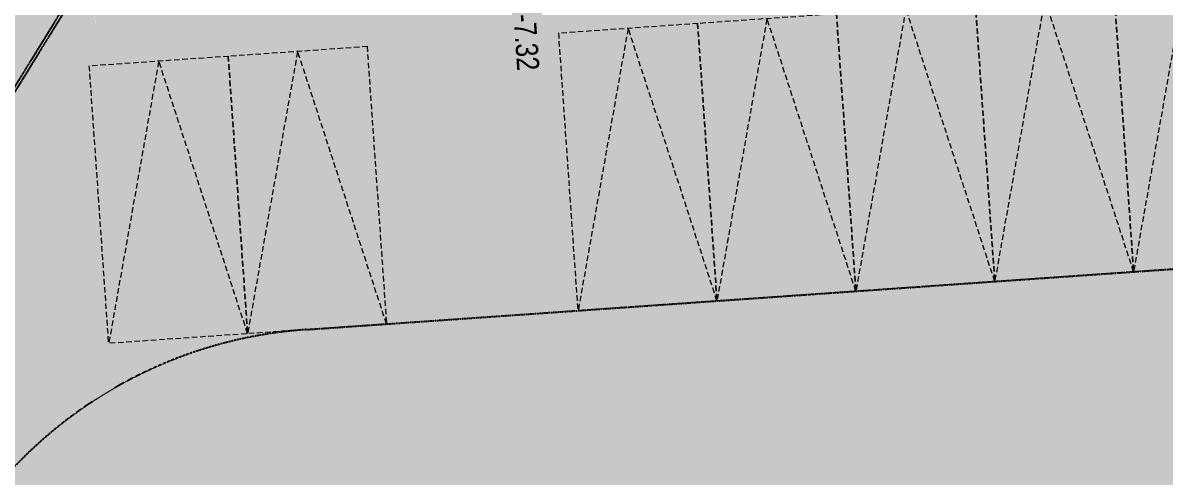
# Model space of a CAD drawing. Header units: millimetres. Extents: x 834311283 to 834708468, y 817882832 to 818197366.
# Drawn here: x 834563510 to 834584024, y 818077712 to 818085873 of the extents above; entities that cross this region are included whole.
import ezdxf

# ---------------------------------------------------------------- set-up
doc = ezdxf.new("R2010")
doc.units = ezdxf.units.MM
doc.header["$LTSCALE"] = 3
for name, pattern in [('B0701', [2.34375, 1.5625, -0.78125]), ('DASHED2', [0.375, 0.25, -0.125]), ('HIDDEN', [0.375, 0.25, -0.125])]:
    doc.linetypes.add(name, pattern=pattern)
for name, color, linetype in [('ADRG-WORKS-B02$0$ARG832_', 8, 'Continuous'), ('UAJ-00XREF', 7, 'Continuous'), ('UAJ-93ROAD', 7, 'Continuous')]:
    doc.layers.add(name, color=color, linetype=linetype)
for name, color, linetype, lineweight in [('Hatch (LTC&CB)', 252, 'Continuous', 35), ('UAJ-00ANNO-t', 7, 'Continuous', 5), ('UAJ-05SYMB', 7, 'Continuous', 5), ('UAJ-23FLOR-h', 251, 'Continuous', 9), ('UAJ-32INFR', 7, 'Continuous', 25)]:
    doc.layers.add(name, color=color, linetype=linetype, lineweight=lineweight)
doc.styles.add('3A35X-MAGP-P-B02-0$0$Kowloon_standard', font='arial.ttf', dxfattribs={"width": 0.8, "height": 2.5})

# ---------------------------------------------------------------- blocks, each defined once
blk = doc.blocks.new('ADRG-WORKS-B02$0$car2x5_2')
at = {"layer": 'UAJ-05SYMB', "linetype": 'DASHED2', "lineweight": -2, "ltscale": 4, "flags": 128}
blk.add_lwpolyline([(0, 4.435e-13), (-8.871e-13, 152.4000000000004), (76.19999999999912, 152.4000000000004), (76.2, 4.435e-13), (0, 4.435e-13)], close=True, dxfattribs=at)
blk.add_lwpolyline([(-8.871e-13, 152.4000000000004), (38.1, 4.435e-13), (76.19999999999912, 152.4000000000004)], dxfattribs=at)
blk = doc.blocks.new('GBP-LB02_LEV-6.53')
at = {"layer": 'UAJ-23FLOR-h'}
h = blk.add_hatch(dxfattribs=at)
h.set_pattern_fill('EARTH', color=256, scale=180, angle=45)
h.set_pattern_definition([(48.99890852994428, (833819452.4835471, 817786003.3590384), (-112.7268621600291, 1612.510668041472), [1143, -1143]), (48.99890852994428, (833819129.0015101, 817786284.568502), (-112.7268621600291, 1612.510668041472), [1143, -1143]), (48.99890852994428, (833818805.5194733, 817786565.7779655), (-112.7268621600291, 1612.510668041472), [1143, -1143]), (138.9989085299443, (833818791.4286155, 817786767.341799), (-1612.510668041472, -112.7268621600291), [1143, -1143]), (138.9989085299443, (833819072.638079, 817787090.823836), (-1612.510668041472, -112.7268621600291), [1143, -1143]), (138.9989085299443, (833819353.8475426, 817787414.3058729), (-1612.510668041472, -112.7268621600291), [1143, -1143])])
h.paths.add_polyline_path([(834607546.489914, 818192773.8916651), (834673232.9368618, 818197365.8780692), (834691373.7887626, 817937868.569913), (834685588.4607487, 817937127.6430434), (834685105.737498, 817940896.857602), (834650587.6674813, 817936476.1289068), (834651070.3907301, 817932706.9143615), (834551919.0352749, 817920008.601796), (834482026.6875536, 817893354.505612), (834383075.7475835, 817886437.076049), (834441506.4995006, 817949096.3580177), (834458453.7500002, 817967379.2999998), (834478637.6000003, 817989841.6999999), (834483448.3000003, 817995421.2999997), (834489786.8000002, 818002934.0999999), (834500656.3000004, 818016266.1), (834508244.2000003, 818025929.9), (834515683.5000002, 818035708.4999999), (834523692.1500002, 818046595.75), (834532219.3000002, 818058623.75), (834546606.4000003, 818080041.6), (834556456.7000003, 818095618.3000001), (834568418.3000003, 818115665.3), (834578621.5500003, 818133890.65), (834588349.1000003, 818152374.5), (834599172.5000002, 818174435.3000001)])
h.paths.add_polyline_path([(834640304.9205754, 818055632.724982), (834646290.8670971, 818056051.8197085), (834642791.68405, 818105910.8518904), (834636806.9000093, 818105492.4693737), (834634251.8150861, 818142031.4177986), (834610016.1973183, 818140337.1580075), (834609788.3040171, 818143597.0764725), (834587768.8782567, 818140310.2094649), (834567220.9581476, 818104369.6835257), (834565437.03285, 818101393.3793707), (834564610.1881045, 818100023.5882319), (834562784.5789996, 818096938.6312524), (834556654.2675333, 818087090.8253415), (834555720.087261, 818085606.747942), (834554860.1115384, 818084257.5104698), (834550875.6697745, 818078006.2196822), (834545204.9353101, 818069586.3739132), (834542258.3943995, 818065225.6315111), (834541362.7922996, 818063899.7744757), (834537651.0516131, 818058368.7728037), (834531077.6581107, 818048811.4306496), (834524249.2454296, 818039614.411969), (834520784.8111324, 818034888.8899139), (834515055.3396788, 818027075.672479), (834507323.9410119, 818017200.0913588), (834503054.2627076, 818011761.6223992), (834508701.854493, 817930984.42202), (834535271.705267, 817933687.1625333), (834599034.8614085, 817940173.2834697), (834631909.3504056, 817943517.3124893), (834645776.1065576, 817944927.9001964), (834645137.4445837, 817954063.3931775), (834645032.8383249, 817955559.7412419), (834644307.9897524, 817965928.697765), (834644203.3835472, 817967425.0458288), (834643505.5806562, 817977406.6319067), (834643400.9743955, 817978902.9799666), (834642523.6623843, 817991452.5625781), (834642419.056123, 817992948.9106454), (834641155.0647764, 818011283.8032656), (834643398.9266214, 818011440.903013)], flags=16)
h.paths.add_polyline_path([(834450838.26049, 817950881.8800887), (834498826.0982957, 817954236.5978773), (834500064.56546, 817936519.6245999), (834506621.1639228, 817936977.9811146), (834507095.3787206, 817930194.5365381), (834500538.7478187, 817929736.1777552), (834500559.3027261, 817929436.8825322), (834452571.8298296, 817926082.1901612)], flags=16)
at = {"layer": 'UAJ-32INFR', "linetype": 'HIDDEN', "lineweight": -2}
for p, q in [((834564700.5276695, 818086895.8334125), (834560468.9037299, 818080027.1989136)), ((834564743.0973791, 818086869.6070931), (834560512.2025113, 818080002.1559999))]:
    blk.add_line(p, q, dxfattribs=at)
at = {"layer": 'UAJ-93ROAD', "linetype": 'B0701'}
blk.add_lwpolyline([(834561520.108121, 818066825.9236832), (834561170.7212464, 818071823.756551, -0.4142135730705641), (834568593.3448067, 818080362.1793654), (834601955.1818275, 818082694.4264007, -0.1251361485161085), (834604864.8035233, 818082167.4165007), (834609428.9149348, 818080084.3634968)], format="xyb", dxfattribs=at)
at = {"layer": 'ADRG-WORKS-B02$0$ARG832_', "linetype": 'Continuous', "lineweight": 0, "xscale": 32.8083989501057, "yscale": 32.8083989501057, "zscale": 32.8083989501057, "rotation": 183.9989085254153}
for p in [(834585603.0209011, 818086563.4889586), (834583109.1074538, 818086389.1452824), (834578121.2805592, 818086040.4579304), (834580615.1940063, 818086214.8016064), (834575627.3671119, 818085866.1142545), (834569691.8531072, 818085451.1763059), (834567197.93966, 818085276.8326299)]:
    blk.add_blockref('ADRG-WORKS-B02$0$car2x5_2', p, dxfattribs=at)

msp = doc.modelspace()

# ---------------------------------------------------------------- hatches: boundary and pattern name
at = {"layer": 'Hatch (LTC&CB)'}
h = msp.add_hatch(color=256, dxfattribs=at)
h.dxf.hatch_style = 1
h.paths.add_polyline_path([(834580720.5505173, 818108358.215915), (834581346.3054581, 818099412.8326279), (834587355.6501268, 818099832.9228729), (834586513.5655628, 818111878.5902817), (834593090.0722554, 818112338.3385379), (834592853.4270719, 818115723.448801), (834592754.139494, 818115716.5078379), (834592645.6418183, 818117261.7809111), (834585910.0687612, 818116793.6042888), (834584138.0198191, 818113718.586615)], flags=16)
edge = h.paths.add_edge_path()
edge.add_line((834595699.6596316, 818117742.4536539), (834595837.5423474, 818118350.9485564))
edge.add_line((834595837.5423474, 818118350.9485564), (834597125.3930976, 818117853.402819))
edge.add_line((834597125.3930976, 818117853.402819), (834597253.2191873, 818116025.0135952))
edge.add_line((834597253.2191873, 818116025.0135952), (834598450.2976843, 818116108.6985625))
edge.add_line((834598450.2976843, 818116108.6985625), (834598029.2806151, 818122128.5962024))
edge.add_line((834598029.2806151, 818122128.5962024), (834596912.0544093, 818122050.4595428))
edge.add_line((834596912.0544093, 818122050.4595428), (834593854.8662881, 818121836.772436))
edge.add_line((834593854.8662881, 818121836.772436), (834593804.6593692, 818122555.0129871))
edge.add_line((834593804.6593692, 818122555.0129871), (834589038.1862555, 818122221.8040444))
edge.add_line((834589038.1862555, 818122221.8040444), (834591205.1325626, 818125982.072159))
edge.add_line((834591205.1325626, 818125982.072159), (834595664.2354412, 818133719.9059334))
edge.add_line((834595664.2354412, 818133719.9059334), (834598083.0012625, 818133879.1666163))
edge.add_line((834598083.0012625, 818133879.1666163), (834598030.0179212, 818134637.1226349))
edge.add_line((834598030.0179212, 818134637.1226349), (834606931.1862963, 818135359.6309593))
edge.add_line((834606931.1862963, 818135359.6309593), (834606697.566341, 818138701.4668185))
edge.add_arc((834607246.2272997, 818138739.822427), 550.0000002308886, 94.01917552996838, 183.9989085145046, ccw=False)
edge.add_line((834607207.6776178, 818139288.4697839), (834610075.4480458, 818139489.6011008))
edge.add_line((834610075.4480458, 818139489.6011008), (834609788.304017, 818143597.0764726))
edge.add_line((834609788.304017, 818143597.0764726), (834587769.571831, 818140310.3131735))
edge.add_line((834587769.571831, 818140310.3131735), (834584805.5374105, 818135090.8392593))
edge.add_line((834584805.5374105, 818135090.8392593), (834579233.5889099, 818125278.3079808))
edge.add_line((834579233.5889099, 818125278.3079808), (834575703.7422601, 818119134.41848))
edge.add_line((834575703.7422601, 818119134.41848), (834571220.6656611, 818111331.3846017))
edge.add_line((834571220.6656611, 818111331.3846017), (834567220.9620502, 818104369.6795435))
edge.add_line((834567220.9620502, 818104369.6795435), (834565437.0367523, 818101393.3753885))
edge.add_line((834565437.0367523, 818101393.3753885), (834564610.192007, 818100023.5842496))
edge.add_line((834564610.192007, 818100023.5842496), (834561579.0016899, 818095001.9670159))
edge.add_line((834561579.0016899, 818095001.9670159), (834556654.2716097, 818087090.821251))
edge.add_line((834556654.2716097, 818087090.821251), (834555720.0911633, 818085606.7439599))
edge.add_line((834555720.0911633, 818085606.7439599), (834554860.1155381, 818084257.5064257))
edge.add_line((834554860.1155381, 818084257.5064257), (834553942.1014596, 818082817.2111235))
edge.add_line((834553942.1014596, 818082817.2111235), (834559777.5423065, 818078809.6794236))
edge.add_line((834559777.5423065, 818078809.6794236), (834564743.0973791, 818086869.6070931))
edge.add_line((834564743.0973791, 818086869.6070931), (834564750.6052372, 818086762.210322))
edge.add_line((834564750.6052372, 818086762.210322), (834564812.3006849, 818085879.6827158))
edge.add_line((834564812.3006849, 818085879.6827158), (834565966.6079293, 818085960.3776448))
edge.add_line((834565966.6079293, 818085960.3776448), (834566366.0916157, 818086586.9873358))
edge.add_line((834566366.0916157, 818086586.9873358), (834571387.2940344, 818086938.0032821))
edge.add_line((834571387.2940344, 818086938.0032821), (834571226.2004777, 818089242.3793073))
edge.add_line((834571226.2004777, 818089242.3793073), (834572187.3071525, 818089309.5671521))
edge.add_line((834572187.3071525, 818089309.5671521), (834573788.8959597, 818091821.6967831))
edge.add_line((834573788.8959597, 818091821.6967831), (834570732.4402024, 818093770.3162836))
edge.add_line((834570732.4402024, 818093770.3162836), (834572926.8551253, 818097212.3075886))
edge.add_line((834572926.8551253, 818097212.3075886), (834574442.9235829, 818096604.2664346))
edge.add_line((834574442.9235829, 818096604.2664346), (834575330.8453596, 818097960.2247905))
edge.add_line((834575330.8453596, 818097960.2247905), (834574342.1162754, 818096455.8844832))
edge.add_line((834574342.1162754, 818096455.8844832), (834576100.0371819, 818095809.5109164))
edge.add_line((834576100.0371819, 818095809.5109164), (834574490.1517923, 818093283.9599861))
edge.add_line((834574490.1517923, 818093283.9599861), (834576180.6050237, 818092206.2246094))
edge.add_line((834576180.6050237, 818092206.2246094), (834573977.2236624, 818088750.1692343))
edge.add_line((834573977.2236624, 818088750.1692343), (834574090.6963835, 818087126.9893564))
edge.add_line((834574090.6963835, 818087126.9893564), (834590120.2932334, 818088247.6092162))
edge.add_line((834590120.2932334, 818088247.6092162), (834589860.5287758, 818091963.48007))
edge.add_line((834589860.5287758, 818091963.48007), (834589760.7425408, 818091956.5042471))
edge.add_line((834589760.7425408, 818091956.5042471), (834588467.1130158, 818110461.3341186))
edge.add_line((834588467.1130158, 818110461.3341186), (834603530.881107, 818111514.4218019))
edge.add_line((834603530.881107, 818111514.4218019), (834603422.7837118, 818113060.6743189))
edge.add_line((834603422.7837118, 818113060.6743189), (834594636.5589463, 818112446.449818))
edge.add_line((834594636.5589463, 818112446.449818), (834594225.925149, 818118317.8403535))
edge.add_line((834594225.925149, 818118317.8403535), (834595699.6596316, 818117742.4536539))
h = msp.add_hatch(color=256, dxfattribs=at)
h.dxf.hatch_style = 1
edge = h.paths.add_edge_path()
edge.add_line((834603046.7342024, 818120570.3998559), (834603570.3989224, 818113071.6161147))
edge.add_line((834603570.3989224, 818113071.6161147), (834603520.5354689, 818113068.1339855))
edge.add_line((834603520.5354689, 818113068.1339855), (834605030.516391, 818091445.7942588))
edge.add_line((834605030.516391, 818091445.7942588), (834596062.0838633, 818090819.489886))
edge.add_line((834596062.0838633, 818090819.489886), (834594349.4260094, 818091047.9047761))
edge.add_line((834594349.4260094, 818091047.9047761), (834594263.8925917, 818092272.7277328))
edge.add_line((834594263.8925917, 818092272.7277328), (834589856.9444636, 818091964.9760431))
edge.add_line((834589856.9444636, 818091964.9760431), (834590117.7413924, 818088245.1875268))
edge.add_line((834590117.7413924, 818088245.1875268), (834566363.5397747, 818086584.5656464))
edge.add_line((834566363.5397747, 818086584.5656464), (834565962.5765126, 818085963.6377326))
edge.add_line((834565962.5765126, 818085963.6377326), (834564808.266138, 818085883.0326952))
edge.add_line((834564808.266138, 818085883.0326952), (834564739.1361034, 818086872.9621922))
edge.add_line((834564739.1361034, 818086872.9621922), (834559772.9844744, 818078813.4020791))
edge.add_line((834559772.9844744, 818078813.4020791), (834559652.8866382, 818078627.3454379))
edge.add_line((834559652.8866382, 818078627.3454379), (834555591.6924698, 818072335.7071383))
edge.add_line((834555591.6924698, 818072335.7071383), (834556600.5690768, 818057888.7779672))
edge.add_line((834556600.5690768, 818057888.7779672), (834583392.4716997, 818059759.7446966))
edge.add_line((834583392.4716997, 818059759.7446966), (834583740.6725191, 818054773.5724065))
edge.add_line((834583740.6725191, 818054773.5724065), (834585729.8683645, 818054912.4844978))
edge.add_line((834585729.8683645, 818054912.4844978), (834585918.6277006, 818052209.5961987))
edge.add_line((834585918.6277006, 818052209.5961987), (834593655.2105064, 818052750.4426683))
edge.add_line((834593655.2105064, 818052750.4426683), (834593524.6457539, 818054626.4053789))
edge.add_line((834593524.6457539, 818054626.4053789), (834595685.2663698, 818054828.1922395))
edge.add_line((834595685.2663698, 818054828.1922395), (834595642.1075437, 818055445.5608972))
edge.add_line((834595642.1075437, 818055445.5608972), (834603574.1679742, 818055999.5646086))
edge.add_line((834603574.1679742, 818055999.5646086), (834603593.1649302, 818055727.8210908))
edge.add_line((834603593.1649302, 818055727.8210908), (834609149.8283305, 818056113.051147))
edge.add_line((834609149.8283305, 818056113.051147), (834609961.6811628, 818044499.60886))
edge.add_line((834609961.6811628, 818044499.60886), (834607597.4890233, 818044334.3336987))
edge.add_line((834607597.4890233, 818044334.3336987), (834607738.3492788, 818042319.2509434))
edge.add_line((834607738.3492788, 818042319.2509434), (834607188.834614, 818042280.8352567))
edge.add_line((834607188.834614, 818042280.8352567), (834607246.7172831, 818041452.8564284))
edge.add_line((834607246.7172831, 818041452.8564284), (834606778.7108061, 818041420.1393167))
edge.add_line((834606778.7108061, 818041420.1393167), (834606918.1857468, 818039425.0085586))
edge.add_line((834606918.1857468, 818039425.0085586), (834607935.7024335, 818039496.1407784))
edge.add_line((834607935.7024335, 818039496.1407784), (834609050.7921628, 818023533.0402577))
edge.add_line((834609050.7921628, 818023533.0402577), (834608232.7771541, 818023475.4448087))
edge.add_line((834608232.7771541, 818023475.4448087), (834608346.920346, 818021882.1726148))
edge.add_line((834608346.920346, 818021882.1726148), (834608686.0553432, 818021905.8823687))
edge.add_line((834608686.0553432, 818021905.8823687), (834608836.925667, 818019761.0984212))
edge.add_line((834608836.925667, 818019761.0984212), (834612672.5750585, 818020029.664939))
edge.add_line((834612672.5750585, 818020029.664939), (834619051.0304571, 818014483.9166096))
edge.add_line((834619051.0304571, 818014483.9166096), (834622899.4886339, 817959374.6959864))
edge.add_line((834622899.4886339, 817959374.6959864), (834621609.7951981, 817959284.6324236))
edge.add_line((834621609.7951981, 817959284.6324236), (834622040.2466698, 817953164.0415437))
edge.add_line((834622040.2466698, 817953164.0415437), (834631457.4781685, 817953821.660446))
edge.add_line((834631457.4781685, 817953821.660446), (834632946.4646888, 817954031.6782951))
edge.add_line((834632946.4646888, 817954031.6782951), (834645066.5842453, 817954878.0665642))
edge.add_line((834645066.5842453, 817954878.0665642), (834643180.4101955, 817981887.8319732))
edge.add_line((834643180.4101955, 817981887.8319732), (834641145.567558, 818011281.2757677))
edge.add_line((834641145.567558, 818011281.2757677), (834643372.7961631, 818011422.4386537))
edge.add_line((834643372.7961631, 818011422.4386537), (834640286.8978385, 818055611.9173809))
edge.add_line((834640286.8978385, 818055611.9173809), (834646272.3208872, 818056029.8993868))
edge.add_line((834646272.3208872, 818056029.8993868), (834642796.6088399, 818105927.0671552))
edge.add_line((834642796.6088399, 818105927.0671552), (834636811.2279959, 818105508.478868))
edge.add_line((834636811.2279959, 818105508.478868), (834634252.0600387, 818142029.6323127))
edge.add_line((834634252.0600387, 818142029.6323127), (834610016.1934155, 818140337.1619899))
edge.add_line((834610016.1934155, 818140337.1619899), (834610078.8906857, 818139439.3485059))
edge.add_line((834610078.8906857, 818139439.3485059), (834607208.6302934, 818139236.1710621))
edge.add_arc((834607243.6754587, 818138737.4007378), 500.0000000625392, 94.01917552314502, 183.9989085289978)
edge.add_line((834606744.8927691, 818138702.5320026), (834607638.0731224, 818125925.9599345))
edge.add_line((834607638.0731224, 818125925.9599345), (834604073.3528776, 818125679.5218723))
edge.add_line((834604073.3528776, 818125679.5218723), (834604423.425785, 818120666.5387033))
edge.add_line((834604423.425785, 818120666.5387033), (834603046.7342024, 818120570.3998559))

# ---------------------------------------------------------------- block references
at = {"layer": 'UAJ-00XREF'}
msp.add_blockref('GBP-LB02_LEV-6.53', (0, 0), dxfattribs=at)

# ---------------------------------------------------------------- texts
at = {"layer": 'UAJ-00ANNO-t', "style": '3A35X-MAGP-P-B02-0$0$Kowloon_standard', "width": 0.8}
msp.add_text('-7.32', height=400, rotation=273.9989090387548, dxfattribs=at).set_placement((834572318.9522147, 818086017.503077))

doc.saveas('drawing.dxf')
